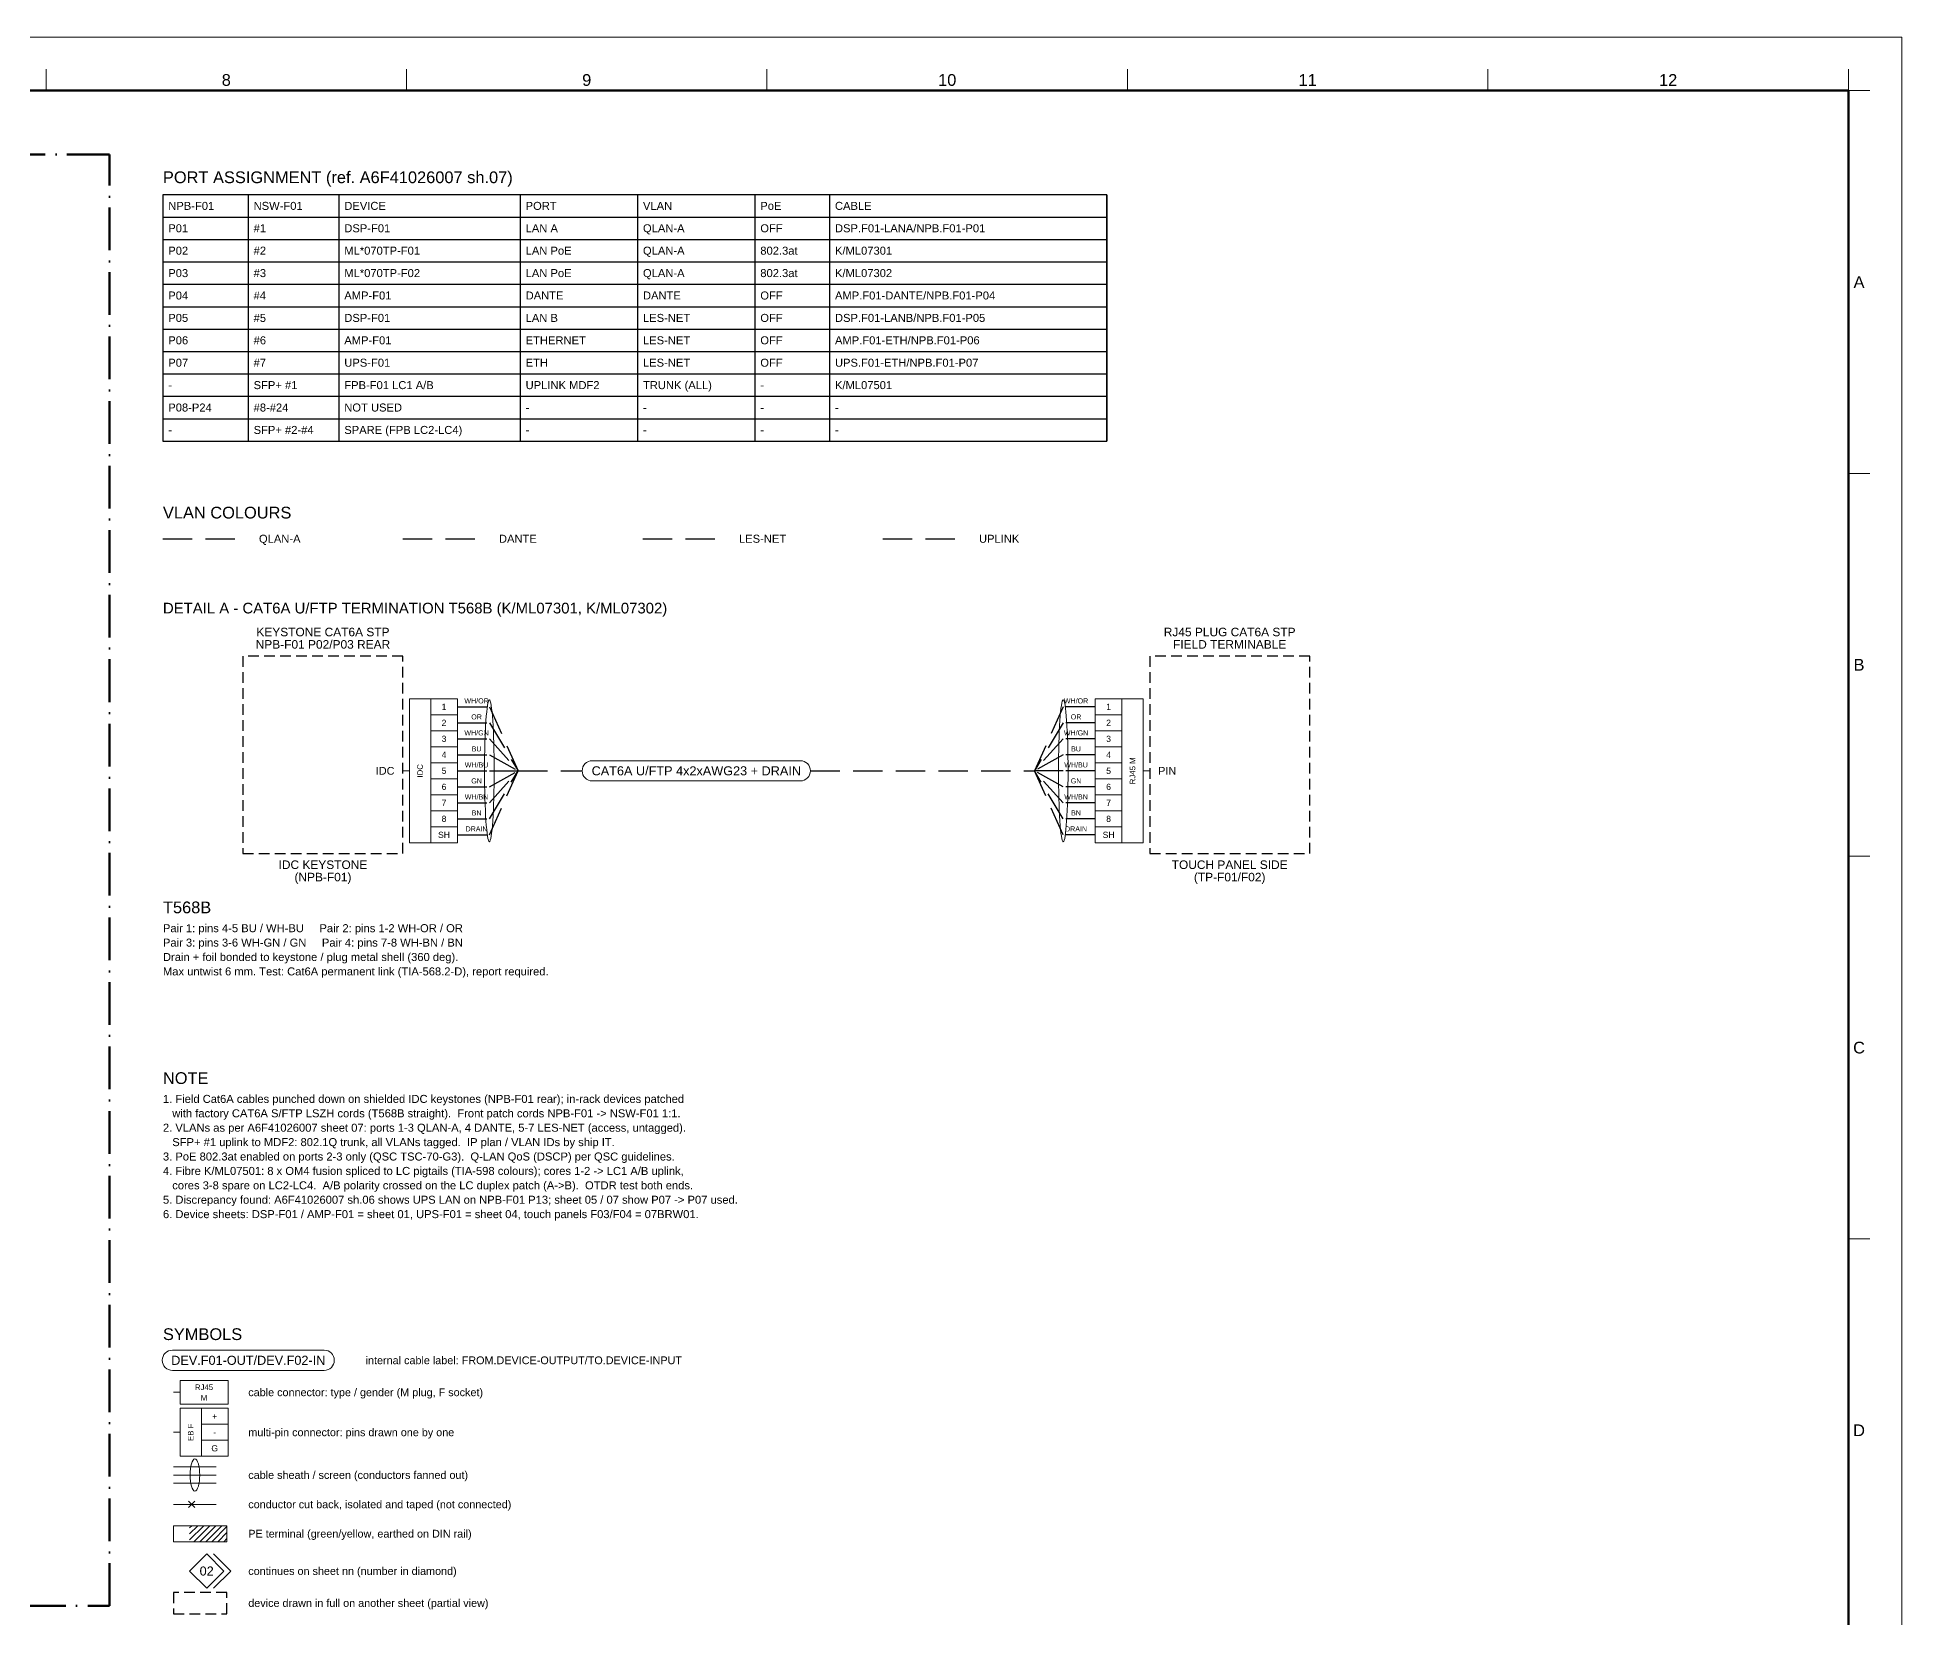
# Model space of a CAD drawing. Header units: millimetres. Extents: x 0 to 841, y 0 to 594.
# Drawn here: x 491.4 to 841, y 297.8 to 594 of the extents above; entities that cross this region are included whole.
import ezdxf
from ezdxf.enums import TextEntityAlignment as Align

# ---------------------------------------------------------------- set-up
doc = ezdxf.new("R2010")
doc.units = ezdxf.units.MM
for name, pattern in [('AV_DASHDOT', [12, 8, -2, 0, -2]), ('AV_DASHED', [8, 5.5, -2.5]), ('AV_HIDDEN', [3, 2, -1])]:
    doc.linetypes.add(name, pattern=pattern)
for name, color, linetype, lineweight in [('AV-CONN', 7, 'Continuous', 18), ('AV-LABEL', 7, 'Continuous', 18), ('AV-NOTE', 7, 'Continuous', 18), ('AV-TB', 7, 'Continuous', 18), ('AV-TEXT', 7, 'Continuous', 18), ('AV-TEXT-DEV', 7, 'Continuous', 18)]:
    doc.layers.add(name, color=color, linetype=linetype, lineweight=lineweight)
for name, color, linetype, lineweight, true_color in [('AV-DEVICE-REF', 7, 'AV_HIDDEN', 25, 0x4682ff), ('AV-FRAME', 7, 'Continuous', 70, 0x7800ff), ('AV-RACK', 7, 'AV_DASHDOT', 50, 0xff00ff), ('AV-TITLE', 7, 'Continuous', 25, 0x7800ff), ('AV-XREF', 7, 'Continuous', 18, 0x00af00), ('AV-ZONE', 7, 'Continuous', 18, 0x7800ff), ('W-DANTE', 7, 'AV_DASHED', 25, 0xe60000), ('W-LESNET', 7, 'AV_DASHED', 25, 0x00a0eb), ('W-QLAN', 7, 'AV_DASHED', 25, 0x6ebe00), ('W-UPLINK', 7, 'AV_DASHED', 25, 0x1f388c)]:
    doc.layers.add(name, color=color, linetype=linetype, lineweight=lineweight, true_color=true_color)
doc.styles.add('AV', font='arial.ttf')

msp = doc.modelspace()

# ---------------------------------------------------------------- hatches: boundary and pattern name
at = {"layer": 'AV-TB', "true_color": 0x009600}
h = msp.add_hatch(dxfattribs=at)
h.set_pattern_fill('ANSI31', scale=0.25)
h.paths.add_polyline_path([(520, 312), (527, 312), (527, 315), (520, 315)])

# ---------------------------------------------------------------- linework, layer by layer
at = {"layer": 'AV-CONN'}
for p, q in [((560, 456.5), (561.2, 456.5)), ((700, 456.5), (698.8, 456.5)), ((517, 340), (518.2, 340)), ((517, 332.5), (518.2, 332.5)), ((517, 326), (525, 326)), ((517, 324.5), (525, 324.5)), ((517, 323), (525, 323)), ((517, 319), (525, 319)), ((519.8, 318.4), (521, 319.6)), ((519.8, 319.6), (521, 318.4))]:
    msp.add_line(p, q, dxfattribs=at)
for points in [[(561.2, 443), (565.2, 443), (565.2, 470), (561.2, 470)], [(565.2, 467), (570.2, 467), (570.2, 470), (565.2, 470)], [(689.8, 467), (694.8, 467), (694.8, 470), (689.8, 470)], [(694.8, 443), (698.8, 443), (698.8, 470), (694.8, 470)], [(565.2, 464), (570.2, 464), (570.2, 467), (565.2, 467)], [(689.8, 464), (694.8, 464), (694.8, 467), (689.8, 467)], [(565.2, 461), (570.2, 461), (570.2, 464), (565.2, 464)], [(689.8, 461), (694.8, 461), (694.8, 464), (689.8, 464)], [(565.2, 458), (570.2, 458), (570.2, 461), (565.2, 461)], [(565.2, 455), (570.2, 455), (570.2, 458), (565.2, 458)], [(689.8, 458), (694.8, 458), (694.8, 461), (689.8, 461)], [(689.8, 455), (694.8, 455), (694.8, 458), (689.8, 458)], [(565.2, 452), (570.2, 452), (570.2, 455), (565.2, 455)], [(689.8, 452), (694.8, 452), (694.8, 455), (689.8, 455)], [(565.2, 449), (570.2, 449), (570.2, 452), (565.2, 452)], [(689.8, 449), (694.8, 449), (694.8, 452), (689.8, 452)], [(565.2, 446), (570.2, 446), (570.2, 449), (565.2, 449)], [(689.8, 446), (694.8, 446), (694.8, 449), (689.8, 449)], [(565.2, 443), (570.2, 443), (570.2, 446), (565.2, 446)], [(689.8, 443), (694.8, 443), (694.8, 446), (689.8, 446)], [(518.2, 337.8), (527.2, 337.8), (527.2, 342.2), (518.2, 342.2)], [(518.2, 328), (522.2, 328), (522.2, 337), (518.2, 337)], [(522.2, 334), (527.2, 334), (527.2, 337), (522.2, 337)], [(522.2, 331), (527.2, 331), (527.2, 334), (522.2, 334)], [(522.2, 328), (527.2, 328), (527.2, 331), (522.2, 331)]]:
    msp.add_lwpolyline(points, close=True, dxfattribs=at)
for centre, major_axis, ratio in [((576.2, 456.5), (0, 13.3), 0.067669), ((683.8, 456.5), (0, 13.3), 0.067669), ((521, 324.5), (0, 3), 0.3)]:
    msp.add_ellipse(centre, major_axis=major_axis, ratio=ratio, dxfattribs=at)
at = {"layer": 'AV-DEVICE-REF'}
for points in [[(530, 441), (560, 441), (560, 478), (530, 478)], [(700, 441), (730, 441), (730, 478), (700, 478)], [(517, 298.5), (527, 298.5), (527, 302.5), (517, 302.5)]]:
    msp.add_lwpolyline(points, close=True, dxfattribs=at)
at = {"layer": 'AV-FRAME'}
msp.add_lwpolyline([(20, 10), (831, 10), (831, 584), (20, 584)], close=True, dxfattribs=at)
at = {"layer": 'AV-LABEL'}
for points in [[(595.5, 454.6), (634.5, 454.6, 1), (634.5, 458.4), (595.5, 458.4, 1)], [(516.77, 344.1), (545.23, 344.1, 1), (545.23, 347.9), (516.77, 347.9, 1)]]:
    msp.add_lwpolyline(points, format="xyb", close=True, dxfattribs=at)
at = {"layer": 'AV-RACK'}
msp.add_lwpolyline([(150, 300), (505, 300), (505, 572), (150, 572)], close=True, dxfattribs=at)
at = {"layer": 'AV-TB'}
msp.add_lwpolyline([(517, 312), (527, 312), (527, 315), (517, 315)], close=True, dxfattribs=at)
at = {"layer": 'AV-TITLE'}
for p, q in [((531, 564.5), (531, 518.3)), ((548, 564.5), (548, 518.3)), ((582, 564.5), (582, 518.3)), ((604, 564.5), (604, 518.3)), ((626, 564.5), (626, 518.3)), ((640, 564.5), (640, 518.3)), ((692, 564.5), (692, 518.3)), ((515, 560.3), (692, 560.3)), ((515, 556.1), (692, 556.1)), ((515, 551.9), (692, 551.9)), ((515, 547.7), (692, 547.7)), ((515, 543.5), (692, 543.5)), ((515, 539.3), (692, 539.3)), ((515, 535.1), (692, 535.1)), ((515, 530.9), (692, 530.9)), ((515, 526.7), (692, 526.7)), ((515, 522.5), (692, 522.5))]:
    msp.add_line(p, q, dxfattribs=at)
msp.add_lwpolyline([(515, 518.3), (692, 518.3), (692, 564.5), (515, 564.5)], close=True, dxfattribs=at)
at = {"layer": 'AV-XREF'}
msp.add_lwpolyline([(520, 306.5), (523.2, 309.7), (526.4, 306.5), (523.2, 303.3)], close=True, dxfattribs=at)
msp.add_lwpolyline([(524.5, 309.7), (527.7, 306.5), (524.5, 303.3)], dxfattribs=at)
at = {"layer": 'AV-ZONE'}
for p, q in [((493.08, 584), (493.08, 588)), ((560.67, 584), (560.67, 588)), ((628.25, 584), (628.25, 588)), ((695.83, 584), (695.83, 588)), ((763.42, 584), (763.42, 588)), ((831, 584), (831, 588)), ((831, 584), (835, 584)), ((831, 512.25), (835, 512.25)), ((831, 440.5), (835, 440.5)), ((831, 368.75), (835, 368.75))]:
    msp.add_line(p, q, dxfattribs=at)
at = {"layer": 'AV-ZONE', "lineweight": 13}
msp.add_lwpolyline([(0, 0), (841, 0), (841, 594), (0, 594)], close=True, dxfattribs=at)
at = {"layer": 'W-DANTE'}
msp.add_line((560, 500), (576, 500), dxfattribs=at)
at = {"layer": 'W-LESNET'}
msp.add_line((605, 500), (621, 500), dxfattribs=at)
at = {"layer": 'W-QLAN'}
for p, q in [((515, 500), (531, 500)), ((570.2, 468.5), (576.2, 468.5)), ((576.2, 468.5), (581.6, 456.5)), ((683.8, 468.5), (678.4, 456.5)), ((689.8, 468.5), (683.8, 468.5)), ((570.2, 465.5), (576.2, 465.5)), ((576.2, 465.5), (581.6, 456.5)), ((683.8, 465.5), (678.4, 456.5)), ((689.8, 465.5), (683.8, 465.5)), ((570.2, 462.5), (576.2, 462.5)), ((576.2, 462.5), (581.6, 456.5)), ((683.8, 462.5), (678.4, 456.5)), ((689.8, 462.5), (683.8, 462.5)), ((570.2, 459.5), (576.2, 459.5)), ((576.2, 459.5), (581.6, 456.5)), ((683.8, 459.5), (678.4, 456.5)), ((689.8, 459.5), (683.8, 459.5)), ((570.2, 456.5), (576.2, 456.5)), ((576.2, 456.5), (581.6, 456.5)), ((576.2, 453.5), (581.6, 456.5)), ((576.2, 450.5), (581.6, 456.5)), ((576.2, 447.5), (581.6, 456.5)), ((576.2, 444.5), (581.6, 456.5)), ((581.6, 456.5), (593.6, 456.5)), ((636.4, 456.5), (678.4, 456.5)), ((683.8, 456.5), (678.4, 456.5)), ((683.8, 453.5), (678.4, 456.5)), ((683.8, 450.5), (678.4, 456.5)), ((683.8, 447.5), (678.4, 456.5)), ((683.8, 444.5), (678.4, 456.5)), ((689.8, 456.5), (683.8, 456.5)), ((570.2, 453.5), (576.2, 453.5)), ((689.8, 453.5), (683.8, 453.5)), ((570.2, 450.5), (576.2, 450.5)), ((570.2, 447.5), (576.2, 447.5)), ((689.8, 450.5), (683.8, 450.5)), ((689.8, 447.5), (683.8, 447.5)), ((570.2, 444.5), (576.2, 444.5)), ((689.8, 444.5), (683.8, 444.5))]:
    msp.add_line(p, q, dxfattribs=at)
at = {"layer": 'W-UPLINK'}
msp.add_line((650, 500), (666, 500), dxfattribs=at)

# ---------------------------------------------------------------- texts
at = {"layer": 'AV-CONN', "style": 'AV'}
for s, height, p in [('1', 1.15, (567.7, 468.5)), ('1', 1.15, (692.3, 468.5)), ('2', 1.15, (567.7, 465.5)), ('2', 1.15, (692.3, 465.5)), ('3', 1.15, (567.7, 462.5)), ('3', 1.15, (692.3, 462.5)), ('4', 1.15, (567.7, 459.5)), ('4', 1.15, (692.3, 459.5)), ('5', 1.15, (567.7, 456.5)), ('5', 1.15, (692.3, 456.5)), ('6', 1.15, (567.7, 453.5)), ('7', 1.15, (567.7, 450.5)), ('6', 1.15, (692.3, 453.5)), ('7', 1.15, (692.3, 450.5)), ('8', 1.15, (567.7, 447.5)), ('8', 1.15, (692.3, 447.5)), ('SH', 1.15, (567.7, 444.5)), ('SH', 1.15, (692.3, 444.5)), ('RJ45', 1.05, (522.7, 340.95)), ('M', 1.05, (522.7, 338.95)), ('+', 1.15, (524.7, 335.5)), ('-', 1.15, (524.7, 332.5)), ('G', 1.15, (524.7, 329.5))]:
    msp.add_text(s, height=height, dxfattribs=at).set_placement(p, align=Align.MIDDLE_CENTER)
for s, p in [('RJ45 M', (696.8, 456.5)), ('IDC', (563.2, 456.5)), ('EB F', (520.2, 332.5))]:
    msp.add_text(s, height=1.05, rotation=90, dxfattribs=at).set_placement(p, align=Align.MIDDLE_CENTER)
at = {"layer": 'AV-LABEL', "style": 'AV'}
for s, p in [('CAT6A U/FTP 4x2xAWG23 + DRAIN', (615, 456.5)), ('DEV.F01-OUT/DEV.F02-IN', (531, 346))]:
    msp.add_text(s, height=1.7, dxfattribs=at).set_placement(p, align=Align.MIDDLE_CENTER)
at = {"layer": 'AV-NOTE', "style": 'AV'}
for s, p in [('WH/OR', (573.8, 468.85)), ('WH/OR', (686.2, 468.85)), ('OR', (573.8, 465.85)), ('OR', (686.2, 465.85)), ('WH/GN', (573.8, 462.85)), ('WH/GN', (686.2, 462.85)), ('WH/BU', (573.8, 456.85)), ('BU', (573.8, 459.85)), ('WH/BU', (686.2, 456.85)), ('BU', (686.2, 459.85)), ('GN', (573.8, 453.85)), ('GN', (686.2, 453.85)), ('WH/BN', (573.8, 450.85)), ('WH/BN', (686.2, 450.85)), ('BN', (573.8, 447.85)), ('BN', (686.2, 447.85)), ('DRAIN', (573.8, 444.85)), ('DRAIN', (686.2, 444.85))]:
    msp.add_text(s, height=0.95, dxfattribs=at).set_placement(p, align=Align.BOTTOM_CENTER)
for s, p in [('Pair 1: pins 4-5 BU / WH-BU     Pair 2: pins 1-2 WH-OR / OR', (515, 427)), ('Pair 3: pins 3-6 WH-GN / GN     Pair 4: pins 7-8 WH-BN / BN', (515, 424.3)), ('Drain + foil bonded to keystone / plug metal shell (360 deg).', (515, 421.6)), ('Max untwist 6 mm. Test: Cat6A permanent link (TIA-568.2-D), report required.', (515, 418.9)), ('1. Field Cat6A cables punched down on shielded IDC keystones (NPB-F01 rear); in-rack devices patched', (515, 395)), ('   with factory CAT6A S/FTP LSZH cords (T568B straight).  Front patch cords NPB-F01 -> NSW-F01 1:1.', (515, 392.3)), ('2. VLANs as per A6F41026007 sheet 07: ports 1-3 QLAN-A, 4 DANTE, 5-7 LES-NET (access, untagged).', (515, 389.6)), ('3. PoE 802.3at enabled on ports 2-3 only (QSC TSC-70-G3).  Q-LAN QoS (DSCP) per QSC guidelines.', (515, 384.2)), ('   SFP+ #1 uplink to MDF2: 802.1Q trunk, all VLANs tagged.  IP plan / VLAN IDs by ship IT.', (515, 386.9)), ('4. Fibre K/ML07501: 8 x OM4 fusion spliced to LC pigtails (TIA-598 colours); cores 1-2 -> LC1 A/B uplink,', (515, 381.5)), ('   cores 3-8 spare on LC2-LC4.  A/B polarity crossed on the LC duplex patch (A->B).  OTDR test both ends.', (515, 378.8)), ('5. Discrepancy found: A6F41026007 sh.06 shows UPS LAN on NPB-F01 P13; sheet 05 / 07 show P07 -> P07 used.', (515, 376.1)), ('6. Device sheets: DSP-F01 / AMP-F01 = sheet 01, UPS-F01 = sheet 04, touch panels F03/F04 = 07BRW01.', (515, 373.4))]:
    msp.add_text(s, height=1.5, dxfattribs=at).set_placement(p, align=Align.MIDDLE_LEFT)
at = {"layer": 'AV-TEXT', "style": 'AV'}
msp.add_text('PORT ASSIGNMENT (ref. A6F41026007 sh.07)', height=2.2, dxfattribs=at).set_placement((515, 566), align=Align.BOTTOM_LEFT)
at = {"layer": 'AV-TEXT', "true_color": 0x7800ff, "style": 'AV'}
for s, p in [('NPB-F01', (516, 562.4)), ('NSW-F01', (532, 562.4)), ('DEVICE', (549, 562.4)), ('PORT', (583, 562.4)), ('VLAN', (605, 562.4)), ('PoE', (627, 562.4)), ('CABLE', (641, 562.4))]:
    msp.add_text(s, height=1.5, dxfattribs=at).set_placement(p, align=Align.MIDDLE_LEFT)
at = {"layer": 'AV-TEXT', "style": 'AV'}
for s, height, p in [('P01', 1.5, (516, 558.2)), ('#1', 1.5, (532, 558.2)), ('DSP-F01', 1.5, (549, 558.2)), ('LAN A', 1.5, (583, 558.2)), ('QLAN-A', 1.5, (605, 558.2)), ('OFF', 1.5, (627, 558.2)), ('DSP.F01-LANA/NPB.F01-P01', 1.5, (641, 558.2)), ('P02', 1.5, (516, 554)), ('#2', 1.5, (532, 554)), ('ML*070TP-F01', 1.5, (549, 554)), ('LAN PoE', 1.5, (583, 554)), ('QLAN-A', 1.5, (605, 554)), ('802.3at', 1.5, (627, 554)), ('K/ML07301', 1.5, (641, 554)), ('P03', 1.5, (516, 549.8)), ('#3', 1.5, (532, 549.8)), ('ML*070TP-F02', 1.5, (549, 549.8)), ('LAN PoE', 1.5, (583, 549.8)), ('QLAN-A', 1.5, (605, 549.8)), ('802.3at', 1.5, (627, 549.8)), ('K/ML07302', 1.5, (641, 549.8)), ('P04', 1.5, (516, 545.6)), ('#4', 1.5, (532, 545.6)), ('AMP-F01', 1.5, (549, 545.6)), ('DANTE', 1.5, (583, 545.6)), ('DANTE', 1.5, (605, 545.6)), ('OFF', 1.5, (627, 545.6)), ('AMP.F01-DANTE/NPB.F01-P04', 1.5, (641, 545.6)), ('P05', 1.5, (516, 541.4)), ('#5', 1.5, (532, 541.4)), ('DSP-F01', 1.5, (549, 541.4)), ('LAN B', 1.5, (583, 541.4)), ('LES-NET', 1.5, (605, 541.4)), ('OFF', 1.5, (627, 541.4)), ('DSP.F01-LANB/NPB.F01-P05', 1.5, (641, 541.4)), ('P06', 1.5, (516, 537.2)), ('#6', 1.5, (532, 537.2)), ('AMP-F01', 1.5, (549, 537.2)), ('ETHERNET', 1.5, (583, 537.2)), ('LES-NET', 1.5, (605, 537.2)), ('OFF', 1.5, (627, 537.2)), ('AMP.F01-ETH/NPB.F01-P06', 1.5, (641, 537.2)), ('P07', 1.5, (516, 533)), ('#7', 1.5, (532, 533)), ('UPS-F01', 1.5, (549, 533)), ('ETH', 1.5, (583, 533)), ('LES-NET', 1.5, (605, 533)), ('OFF', 1.5, (627, 533)), ('UPS.F01-ETH/NPB.F01-P07', 1.5, (641, 533)), ('-', 1.5, (516, 528.8)), ('SFP+ #1', 1.5, (532, 528.8)), ('FPB-F01 LC1 A/B', 1.5, (549, 528.8)), ('UPLINK MDF2', 1.5, (583, 528.8)), ('TRUNK (ALL)', 1.5, (605, 528.8)), ('-', 1.5, (627, 528.8)), ('K/ML07501', 1.5, (641, 528.8)), ('P08-P24', 1.5, (516, 524.6)), ('#8-#24', 1.5, (532, 524.6)), ('NOT USED', 1.5, (549, 524.6)), ('-', 1.5, (583, 524.6)), ('-', 1.5, (605, 524.6)), ('-', 1.5, (627, 524.6)), ('-', 1.5, (641, 524.6)), ('SFP+ #2-#4', 1.5, (532, 520.4)), ('SPARE (FPB LC2-LC4)', 1.5, (549, 520.4)), ('-', 1.5, (516, 520.4)), ('-', 1.5, (583, 520.4)), ('-', 1.5, (605, 520.4)), ('-', 1.5, (627, 520.4)), ('-', 1.5, (641, 520.4)), ('QLAN-A', 1.5, (533, 500)), ('DANTE', 1.5, (578, 500)), ('LES-NET', 1.5, (623, 500)), ('UPLINK', 1.5, (668, 500)), ('PIN', 1.45, (701.6, 456.5)), ('internal cable label: FROM.DEVICE-OUTPUT/TO.DEVICE-INPUT', 1.45, (553, 346)), ('cable connector: type / gender (M plug, F socket)', 1.45, (531, 340)), ('multi-pin connector: pins drawn one by one', 1.45, (531, 332.5)), ('cable sheath / screen (conductors fanned out)', 1.45, (531, 324.5)), ('conductor cut back, isolated and taped (not connected)', 1.45, (531, 319)), ('PE terminal (green/yellow, earthed on DIN rail)', 1.45, (531, 313.5)), ('continues on sheet nn (number in diamond)', 1.45, (531, 306.5)), ('device drawn in full on another sheet (partial view)', 1.45, (531, 300.5))]:
    msp.add_text(s, height=height, dxfattribs=at).set_placement(p, align=Align.MIDDLE_LEFT)
for s, height, p in [('VLAN COLOURS', 2.2, (515, 506)), ('DETAIL A - CAT6A U/FTP TERMINATION T568B (K/ML07301, K/ML07302)', 2, (515, 488)), ('T568B', 2.2, (515, 432)), ('NOTE', 2.2, (515, 400)), ('SYMBOLS', 2.2, (515, 352))]:
    msp.add_text(s, height=height, dxfattribs=at).set_placement(p, align=Align.TOP_LEFT)
msp.add_text('IDC', height=1.45, dxfattribs=at).set_placement((558.4, 456.5), align=Align.MIDDLE_RIGHT)
msp.add_text('02', height=1.7, dxfattribs=at).set_placement((523.2, 306.5), align=Align.MIDDLE_CENTER)
at = {"layer": 'AV-TEXT-DEV', "style": 'AV'}
for s, p in [('KEYSTONE CAT6A STP', (545, 482.52)), ('RJ45 PLUG CAT6A STP', (715, 482.52)), ('NPB-F01 P02/P03 REAR', (545, 480.2)), ('FIELD TERMINABLE', (715, 480.2)), ('IDC KEYSTONE', (545, 438.9)), ('(NPB-F01)', (545, 436.58)), ('TOUCH PANEL SIDE', (715, 438.9)), ('(TP-F01/F02)', (715, 436.58))]:
    msp.add_text(s, height=1.6, dxfattribs=at).set_placement(p, align=Align.MIDDLE_CENTER)
at = {"layer": 'AV-ZONE', "true_color": 0x7800ff, "style": 'AV'}
for s, p in [('8', (526.88, 586)), ('9', (594.46, 586)), ('10', (662.04, 586)), ('11', (729.62, 586)), ('12', (797.21, 586)), ('A', (833, 548.12)), ('B', (833, 476.38)), ('C', (833, 404.62)), ('D', (833, 332.88))]:
    msp.add_text(s, height=2.2, dxfattribs=at).set_placement(p, align=Align.MIDDLE_CENTER)

doc.saveas('drawing.dxf')
